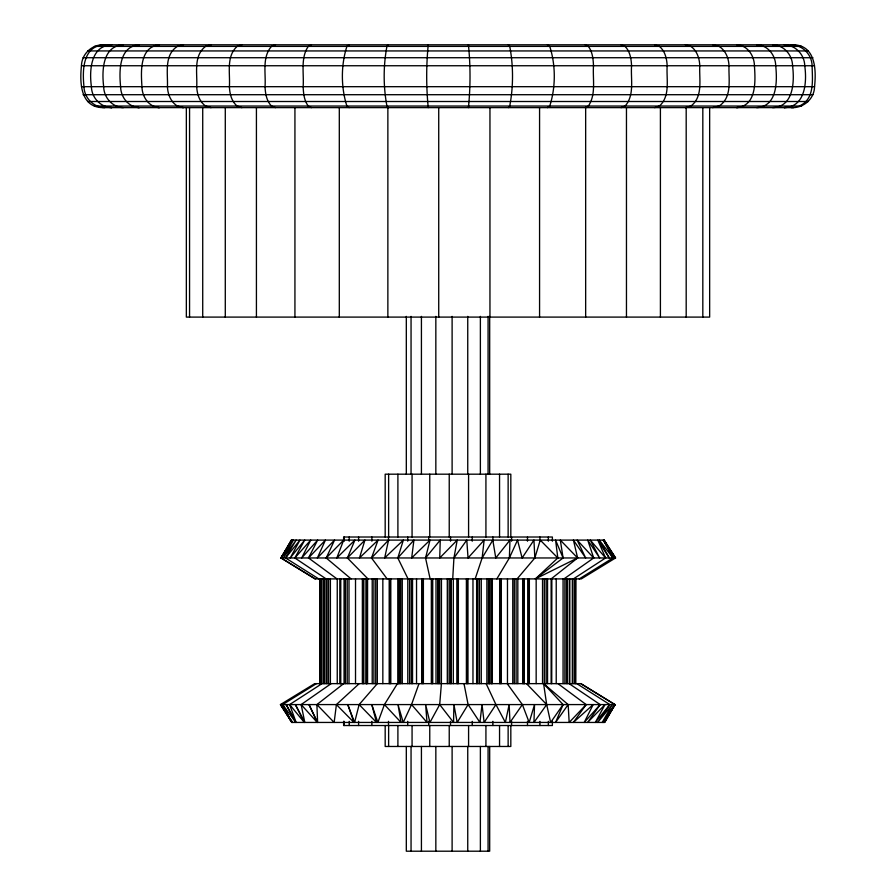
<?xml version="1.0" encoding="UTF-8"?>
<svg xmlns="http://www.w3.org/2000/svg" width="896" height="896" viewBox="0 0 896 896"><rect width="100%" height="100%" fill="white"/><g stroke="black" fill="none" stroke-linecap="round" stroke-linejoin="round"><path stroke-width="1.34" d="M496.832 578.906L509.376 557.962L509.981 540.098L495.757 557.962L492.811 540.098L482.138 557.962L475.16 578.906M452.715 578.906L453.925 557.962L457.218 540.098L439.734 557.962L440.25 540.098L425.544 557.962L430.136 578.906M418.992 683.637L411.544 704.581L427.011 722.445L425.622 704.581L429.946 722.445L439.701 704.581L441.403 683.637L441.448 578.906M482.138 557.962L484.142 540.098L468.037 557.962L466.794 540.098L453.925 557.962M359.218 683.637L336.403 704.581L334.152 722.445L316.893 704.581L343.683 683.637M793.598 107.632L102.402 107.632C80.203 107.05 79.688 82.174 81.458 65.744C81.682 54.499 91.146 45.024 102.402 44.8L793.598 44.8C815.797 45.382 816.312 70.269 814.542 86.688C814.386 98.986 803.309 108.371 791.224 107.632M425.544 557.962L430.013 540.098L411.667 557.962L413.918 540.098L397.802 557.962L408.061 578.906M377.317 578.906L377.317 683.637L359.139 704.581L354.592 722.445L347.771 704.581L353.976 722.445L336.403 704.581M428.232 44.8C426.182 65.531 426.182 86.901 428.232 107.632M468.418 107.632C470.546 86.923 470.546 65.52 468.418 44.8M517.093 578.906L534.845 557.962L540.243 540.098L557.816 557.962L535.371 578.906L577.618 557.962L573.418 540.098L585.659 557.962L577.147 540.098L593.701 557.962L563.931 578.906M397.802 557.962L403.357 540.098L384.653 557.962L388.573 540.098L371.504 557.962L387.139 578.906M371.504 557.962L378.067 540.098L359.464 557.962L364.93 540.098L347.413 557.962L367.965 578.906M397.421 683.637L384.429 704.581L377.854 722.445L371.784 704.581L376.499 722.445L359.139 704.581M347.413 557.962L354.906 540.098L336.806 557.962L343.683 540.098L326.211 557.962L351.098 578.906M563.091 704.581L555.576 722.445L568.154 704.581L543.592 683.637L546.683 704.581L550.648 722.445L563.091 704.581L543.592 683.637M509.376 557.962L517.53 540.098L522.11 557.962L533.938 540.098L534.845 557.962M411.544 704.581L403.234 722.445L397.981 704.581L401.072 722.445L384.429 704.581M326.211 557.962L334.566 540.098L317.363 557.962L325.438 540.098L308.515 557.962L337.019 578.906M605.618 718.872L603.826 722.445L606.637 717.987M308.515 557.962L317.666 540.098L301.672 557.962L310.722 540.098L294.829 557.962L326.133 578.906M294.829 557.962L304.73 540.098L290.192 557.962L299.947 540.098L285.544 557.962L318.752 578.906M315.246 578.906L281.142 557.962L291.368 540.098L604.162 540.098L615.563 557.962L581.314 578.906L315.09 578.906L280.941 557.962L291.368 540.098M604.632 722.445L614.958 704.581L580.91 683.637L314.686 683.637L280.437 704.581L291.861 722.445L604.632 722.445L615.059 704.581L280.437 704.581L292.029 722.445L285.858 711.726M285.544 557.962L296.15 540.098L283.248 557.962L293.44 540.098L280.941 557.962L615.563 557.962L603.971 540.098L614.253 557.962L603.322 540.098L612.954 557.962L579.242 578.906M463.994 683.637L468.104 704.581L457.195 722.445L453.902 704.581L453.544 722.445L439.701 704.581M608.037 715.747L615.059 704.581L603.075 722.445L614.858 704.581L580.754 683.637M281.142 557.962L287.034 549.024M486.136 683.637L495.936 704.581L484.154 722.445L482.026 704.581L479.92 722.445L468.104 704.581M576.778 683.637L609.851 704.581L597.61 722.445L612.36 704.581L602.19 722.445L614.858 704.581M507.181 683.637L522.379 704.581L509.992 722.445L509.152 704.581L505.378 722.445L495.936 704.581M569.094 683.637L600.197 704.581L587.597 722.445L605.024 704.581L595.314 722.445L609.851 704.581M557.928 683.637L586.163 704.581L573.339 722.445L593.174 704.581L584.203 722.445L600.197 704.581M388.315 44.8L386.926 46.39C383.264 65.856 383.264 86.576 386.926 106.042L388.315 107.632M508.334 107.632L509.734 106.042C513.442 86.587 513.442 65.856 509.734 46.39L508.334 44.8M586.163 704.581L569.173 722.445L568.154 704.581M535.371 578.906L563.091 557.962L560.314 540.098L577.618 557.962L551.13 578.906L551.13 683.637M349.194 44.8L346.898 46.39C340.872 65.184 340.872 87.259 346.898 106.042L349.194 107.632M321.989 683.637L289.621 704.581L304.338 722.445L295.378 704.581L304.819 722.445L301.146 704.581L331.15 683.637M547.434 107.632L549.741 106.042C555.8 87.27 555.8 65.162 549.741 46.39L547.434 44.8M799.266 106.042C815.125 99.21 812.336 79.699 812.112 65.744C811.899 54.522 802.48 44.99 791.224 44.8M573.384 578.906L605.595 557.962L597.8 540.098L609.269 557.962L599.301 540.098L612.954 557.962M291.861 722.445L281.546 704.581L291.838 722.445L282.654 704.581L316.445 683.637M311.416 44.8L308.246 46.39C300.317 58.184 304.114 73.438 303.139 86.688C303.453 93.386 304.091 100.498 308.246 106.042L311.416 107.632M585.189 107.632L588.37 106.042C596.333 94.259 592.525 79.005 593.499 65.744C593.186 59.046 592.536 51.934 588.37 46.39L585.189 44.8M275.486 44.8L271.477 46.39C261.789 57.378 266.034 73.461 265.026 86.688C265.362 93.565 266.504 100.901 271.477 106.042L275.486 107.632M621.085 107.632L625.094 106.042C634.827 95.077 630.571 78.971 631.568 65.744C631.243 58.867 630.09 51.531 625.094 46.39L621.085 44.8M241.886 44.8L237.104 46.39C225.904 56.56 230.317 73.438 229.387 86.688C229.723 93.778 231.448 101.27 237.104 106.042L241.886 107.632M654.64 107.632L659.434 106.042C670.656 95.894 666.243 78.994 667.162 65.744C666.837 58.654 665.09 51.162 659.434 46.39L654.64 44.8M211.075 44.8L205.576 46.39C193.133 55.787 197.49 73.371 196.717 86.688C197.03 94.013 199.394 101.595 205.576 106.042L211.075 107.632M685.406 107.632L690.906 106.042C703.371 96.656 699.014 79.061 699.787 65.744C699.474 58.419 697.099 50.837 690.906 46.39L685.406 44.8M183.467 44.8L177.33 46.39C163.878 55.104 168.011 73.27 167.429 86.688C167.754 94.248 170.733 101.864 177.33 106.042L183.467 107.632M712.533 107.632L719.096 106.042C732.57 97.35 728.437 79.162 729.008 65.744C728.694 58.184 725.715 50.568 719.096 46.39L712.958 44.8M159.432 44.8C139.294 46.805 141.008 72.083 141.949 86.688C142.061 96.645 148.781 107.094 159.432 107.632M736.926 107.632C757.075 105.638 755.384 80.36 754.432 65.744C754.32 55.787 747.578 45.338 736.926 44.8M736.568 107.632L739.245 106.994M139.306 44.8C118.642 46.2 119.123 71.59 120.602 86.688C120.725 97.104 128.43 107.24 139.306 107.632M756.694 107.632C777.56 106.546 777.28 80.931 775.712 65.744C775.578 55.328 767.861 45.192 756.986 44.8M123.357 44.8C102.323 45.763 101.763 71.165 103.678 86.688C103.835 97.462 112.314 107.33 123.357 107.632M772.643 107.632C793.834 106.893 794.539 81.346 792.557 65.744C792.411 54.88 783.776 44.99 772.643 44.8M111.787 44.8C90.518 45.472 89.186 70.84 91.414 86.688C91.605 97.731 100.632 107.374 111.787 107.632M784.358 107.632C805.638 106.971 806.982 81.603 804.742 65.744C804.552 54.645 795.424 44.979 784.213 44.8M784.213 107.632L786.811 107.106M104.776 44.8C82.622 45.427 82.264 70.347 83.978 86.688C84.19 97.888 93.554 107.408 104.776 107.632M94.382 46.39L801.618 46.39M87.584 50.938L808.416 50.938M83.048 57.725L812.952 57.725M81.458 65.744L814.542 65.744M81.458 86.688L814.542 86.688M83.048 94.707L812.952 94.707M87.584 101.506L808.416 101.506M94.382 106.042L801.618 106.042M109.043 107.106L111.642 107.632M136.629 107.106L139.014 107.632M756.694 44.8L759.08 45.326M156.397 106.994L159.074 107.632M180.589 106.994L183.042 107.632M526.512 683.637L546.683 704.581L533.949 722.445L534.531 704.581L529.178 722.445L522.379 704.581M301.146 704.581L317.251 722.445L309.019 704.581L317.61 722.445L316.893 704.581M605.595 557.962L590.274 540.098L599.648 557.962L587.72 540.098L593.701 557.962M282.654 704.581L295.781 722.445L286.138 704.581L296.139 722.445L289.621 704.581M291.222 720.07L292.678 722.445M604.162 540.098L606.614 544.858M563.091 557.962L555.576 540.098L557.816 557.962M709.654 107.632L709.654 317.094L186.346 317.094L186.346 107.632M702.822 107.632L702.822 317.094M686.19 107.632L686.19 317.094M660.408 107.632L660.408 317.094M626.461 107.632L626.461 317.094M585.659 107.632L585.659 317.094M575.971 578.906L575.814 683.637M575.299 578.906L575.299 683.637M574.056 578.906L574.056 683.637M572.342 578.906L572.342 683.637M569.654 578.906L569.654 683.637M569.498 578.906L569.498 683.637M567.526 578.906L567.526 683.637M566.496 578.906L566.496 683.637M564.894 578.906L564.894 683.637M563.069 578.906L563.069 683.637M556.226 578.906L556.226 683.637M552.384 541.206L552.384 537.018L343.616 537.018L343.616 541.206M552.384 721.336L552.384 725.525L343.616 725.525L343.616 721.336M551.846 578.906L551.734 683.637M548.352 537.018L548.352 541.206M548.352 721.336L548.352 725.525M547.546 578.906L547.546 683.637M546.101 578.906L546.101 683.637M544.309 578.906L544.309 683.637M542.539 578.906L542.539 683.637M539.93 537.018L539.93 541.206M539.93 721.336L539.93 725.525M539.571 107.632L539.571 317.094M536.166 578.906L536.166 683.637M529.357 578.906L529.357 683.637M528.539 578.906L528.539 683.637M527.856 578.906L527.856 683.637M527.486 537.018L527.486 541.206M527.486 721.336L527.486 725.525M524.317 578.906L524.317 683.637M522.659 578.906L522.659 683.637M517.821 578.906L517.821 683.637M516.096 578.906L516.096 683.637M514.282 578.906L514.282 683.637M512.758 578.906L512.758 683.637M511.582 537.018L511.582 541.206M511.582 721.336L511.582 725.525M510.821 537.018L510.821 474.186L385.179 474.186L385.179 537.018M510.821 725.525L510.821 746.469L385.179 746.469L385.179 725.525M508.133 474.186L508.133 537.018M508.133 725.525L508.133 746.469M507.472 578.906L507.472 683.637M501.278 578.906L501.278 683.637M500.45 578.906L500.45 683.637M499.654 578.906L499.654 683.637M499.554 474.186L499.554 537.018M499.554 725.525L499.554 746.469M492.89 537.018L492.89 541.206M492.89 721.336L492.89 725.525M492.341 578.906L492.341 683.637M491.658 578.906L491.658 683.637M491.21 578.906L491.21 683.637M489.955 107.632L489.955 317.094M489.686 316.389L489.686 474.186M489.63 578.906L489.574 683.637M489.686 746.469L489.686 851.2L406.314 851.2L406.314 746.469M489.44 578.906L489.44 683.637M488.466 578.906L488.466 683.637M488.085 316.389L488.085 474.186M488.085 746.469L488.085 851.2M486.886 578.906L486.886 683.637M485.923 474.186L485.923 537.018M485.923 725.525L485.923 746.469M481.264 578.906L481.264 683.637M480.379 316.389L480.379 474.186M480.379 746.469L480.379 851.2M479.438 578.906L479.438 683.637M477.77 578.906L477.77 683.637M476.627 578.906L476.627 683.637M472.965 578.906L472.965 683.637M472.237 537.018L472.237 541.206M472.237 721.336L472.237 725.525M468.586 474.186L468.586 537.018M468.586 725.525L468.586 746.469M467.981 578.906L467.981 683.637M467.746 316.389L467.746 474.186M467.746 746.469L467.746 851.2M467.219 578.906L467.219 683.637M466.39 578.906L466.39 683.637M458.371 578.906L458.371 683.637M457.576 578.906L457.576 683.637M456.938 578.906L456.938 683.637M453.32 578.906L453.32 683.637M452.11 316.389L452.11 474.186M452.11 746.469L452.11 851.2M451.248 578.906L451.248 683.637M450.52 537.018L450.52 541.206M450.509 578.906L450.509 683.637M450.52 721.336L450.52 725.525M449.232 474.186L449.232 537.018M449.098 578.906L449.098 683.637M449.232 725.525L449.232 746.469M447.306 578.906L447.306 683.637M439.69 578.906L439.69 683.637M438.726 107.632L438.726 317.094M438.346 578.906L438.346 683.637M437.707 578.906L437.707 683.637M436.005 578.906L436.005 683.637M435.837 316.389L435.837 474.186M435.837 746.469L435.837 851.2M432.723 578.906L432.723 683.637M432.118 578.906L432.118 683.637M431.334 578.906L431.334 683.637M429.755 474.186L429.755 537.018M429.755 725.525L429.755 746.469M428.702 537.018L428.702 541.206M428.702 721.336L428.702 725.525M423.382 578.906L423.382 683.637M422.554 578.906L422.554 683.637M421.781 578.906L421.781 683.637M421.422 316.389L421.422 474.186M421.422 746.469L421.422 851.2M416.539 578.906L416.539 683.637M412.541 578.906L412.541 683.637M412.07 474.186L412.07 537.018M412.07 725.525L412.07 746.469M411.32 578.906L411.32 683.637M411.051 316.389L411.051 474.186M411.051 746.469L411.051 851.2M409.618 578.906L409.618 683.637M407.714 537.018L407.714 541.206M407.803 578.906L407.803 683.637M407.714 721.336L407.714 725.525M406.314 316.389L406.314 474.186M402.27 578.906L402.27 683.637M400.758 578.906L400.758 683.637M399.784 578.906L399.874 683.637M398.966 578.906L398.966 683.637M398.563 578.906L398.563 683.637M397.902 578.906L397.902 683.637M397.902 474.186L397.902 537.018M397.902 725.525L397.902 746.469M390.802 578.906L390.802 683.637M390.018 578.906L390.018 683.637M389.189 578.906L389.189 683.637M388.629 474.186L388.629 537.018M388.629 725.525L388.629 746.469M388.494 537.018L388.494 541.206M388.494 721.336L388.494 725.525M387.867 107.632L387.867 317.094M382.838 578.906L382.838 683.637M375.738 578.906L375.738 683.637M373.901 578.906L373.901 683.637M372.221 578.906L372.221 683.637M371.885 537.018L371.885 541.206M371.885 721.336L371.885 725.525M367.573 578.906L367.573 683.637M366.106 578.906L366.106 683.637M363.832 578.906L363.832 683.637M363.171 578.906L363.171 683.637M362.365 578.906L362.365 683.637M358.59 537.018L358.59 541.206M358.59 721.336L358.59 725.525M355.522 578.906L355.522 683.637M349.205 537.018L349.205 541.206M349.205 721.336L349.205 725.525M349.003 578.906L349.003 683.637M347.222 578.906L347.222 683.637M345.442 578.906L345.442 683.637M344.142 537.018L344.142 541.206M344.064 578.906L344.064 683.637M344.142 721.336L344.142 725.525M340.749 578.906L340.749 683.637M340.346 578.906L340.346 683.637M340.133 578.906L340.133 683.637M339.304 107.632L339.304 317.094M337.243 578.906L337.243 683.637M330.389 578.906L330.389 683.637M328.563 578.906L328.563 683.637M327.018 578.906L327.018 683.637M326.077 578.906L326.077 683.637M324.419 578.906L324.363 683.637M323.277 578.906L323.277 683.637M321.608 578.906L321.608 683.637M320.432 578.906L320.432 683.637M320.186 578.906L320.186 683.637M320.029 578.906L320.029 683.637M294.93 107.632L294.93 317.094M256.424 107.632L256.424 317.094M225.288 107.632L225.288 317.094M202.72 107.632L202.72 317.094M189.56 107.632L189.56 317.094M292.174 540.098L281.042 557.962L292.174 540.098M523.936 683.637L523.936 578.906L523.869 683.637M366.587 683.637L366.587 578.906L366.453 683.637"/></g></svg>
